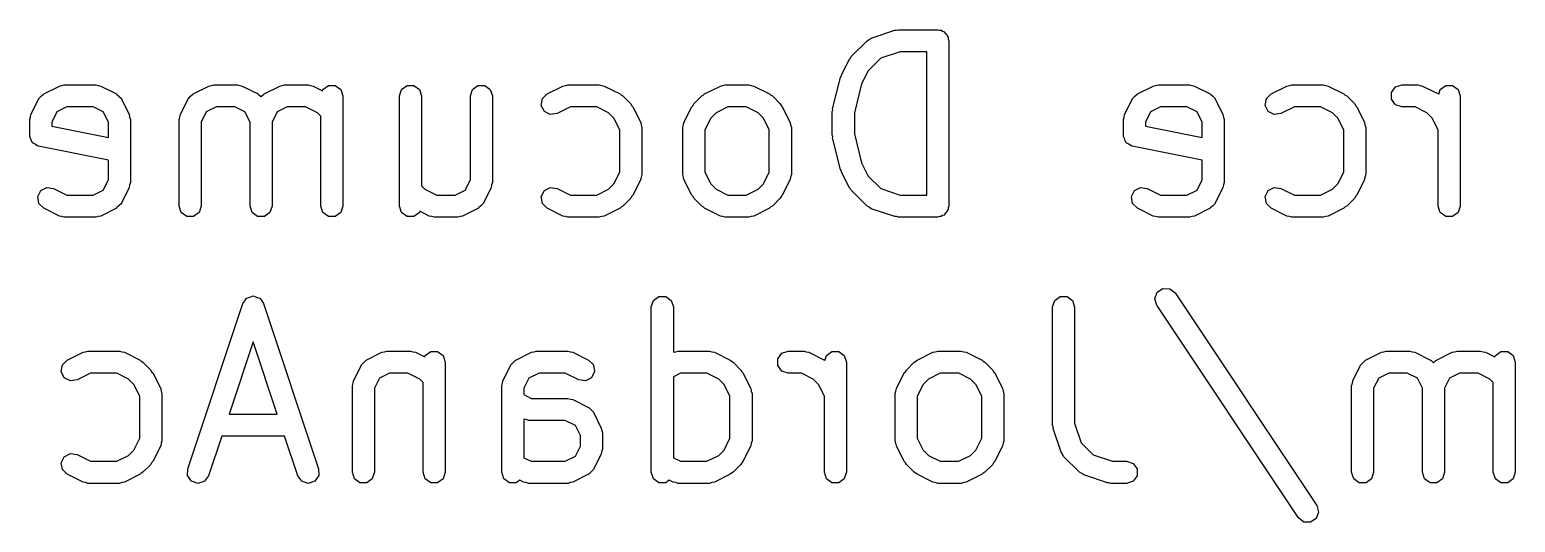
# Model space of a CAD drawing. Extents: x 65 to 231, y -134 to -59.
# Drawn here: x 206.94 to 220.43, y -111.56 to -107.09 of the extents above; entities that cross this region are included whole.
import ezdxf

# ---------------------------------------------------------------- set-up
doc = ezdxf.new("R2010")
doc.units = 0
doc.layers.add('BLACK', color=7, linetype='CONTINUOUS')

msp = doc.modelspace()

# ---------------------------------------------------------------- linework, layer by layer
at = {"layer": 'BLACK', "linetype": 'CONTINUOUS'}
for p, q in [((214.398, -107.335), (214.541, -107.192)), ((214.541, -107.192), (214.561, -107.181)), ((214.561, -107.181), (214.58, -107.168)), ((214.58, -107.168), (214.794, -107.096)), ((214.794, -107.096), (214.81, -107.096)), ((214.81, -107.096), (214.826, -107.091)), ((214.826, -107.091), (215.183, -107.091)), ((215.183, -107.091), (215.198, -107.096)), ((215.198, -107.096), (215.214, -107.096)), ((215.214, -107.096), (215.227, -107.105)), ((215.227, -107.105), (215.242, -107.11)), ((215.242, -107.11), (215.251, -107.123)), ((215.251, -107.123), (215.264, -107.132)), ((215.264, -107.132), (215.269, -107.147)), ((215.269, -107.147), (215.278, -107.16)), ((215.278, -107.16), (215.278, -107.176)), ((215.278, -107.176), (215.283, -107.191)), ((215.283, -107.191), (215.283, -108.691)), ((214.391, -107.349), (214.398, -107.335)), ((214.842, -107.291), (214.665, -107.35)), ((215.083, -107.291), (214.842, -107.291)), ((215.083, -108.591), (215.083, -107.291)), ((214.308, -107.503), (214.379, -107.361)), ((214.379, -107.361), (214.391, -107.349)), ((214.551, -107.465), (214.491, -107.583)), ((214.665, -107.35), (214.551, -107.465)), ((207.067, -107.673), (207.21, -107.602)), ((207.21, -107.602), (207.232, -107.598)), ((207.232, -107.598), (207.254, -107.591)), ((207.254, -107.591), (207.54, -107.591)), ((207.54, -107.591), (207.562, -107.598)), ((207.562, -107.598), (207.585, -107.602)), ((207.585, -107.602), (207.728, -107.673)), ((208.424, -107.673), (208.567, -107.602)), ((208.567, -107.602), (208.59, -107.598)), ((208.59, -107.598), (208.611, -107.591)), ((208.611, -107.591), (208.826, -107.591)), ((208.826, -107.591), (208.848, -107.598)), ((208.848, -107.598), (208.87, -107.602)), ((208.87, -107.602), (209.013, -107.673)), ((209.067, -107.673), (209.21, -107.602)), ((209.21, -107.602), (209.232, -107.598)), ((209.232, -107.598), (209.254, -107.591)), ((209.254, -107.591), (209.469, -107.591)), ((209.469, -107.591), (209.49, -107.598)), ((209.49, -107.598), (209.513, -107.602)), ((209.513, -107.602), (209.598, -107.644)), ((209.602, -107.632), (209.652, -107.596)), ((209.652, -107.596), (209.714, -107.596)), ((209.714, -107.596), (209.764, -107.632)), ((210.316, -107.632), (210.366, -107.596)), ((210.366, -107.596), (210.428, -107.596)), ((210.428, -107.596), (210.478, -107.632)), ((210.959, -107.632), (211.009, -107.596)), ((211.009, -107.596), (211.071, -107.596)), ((211.071, -107.596), (211.121, -107.632)), ((211.638, -107.673), (211.781, -107.602)), ((211.781, -107.602), (211.804, -107.598)), ((211.804, -107.598), (211.826, -107.591)), ((211.826, -107.591), (212.111, -107.591)), ((212.111, -107.591), (212.133, -107.598)), ((212.133, -107.598), (212.156, -107.602)), ((212.156, -107.602), (212.299, -107.673)), ((213.067, -107.673), (213.21, -107.602)), ((213.21, -107.602), (213.232, -107.598)), ((213.232, -107.598), (213.254, -107.591)), ((213.254, -107.591), (213.469, -107.591)), ((213.469, -107.591), (213.49, -107.598)), ((213.49, -107.598), (213.513, -107.602)), ((213.513, -107.602), (213.656, -107.673)), ((214.229, -107.81), (214.3, -107.524)), ((214.3, -107.524), (214.306, -107.515)), ((214.306, -107.515), (214.308, -107.503)), ((214.491, -107.583), (214.426, -107.846)), ((216.995, -107.673), (217.138, -107.602)), ((217.138, -107.602), (217.161, -107.598)), ((217.161, -107.598), (217.183, -107.591)), ((217.183, -107.591), (217.469, -107.591)), ((217.469, -107.591), (217.49, -107.598)), ((217.49, -107.598), (217.513, -107.602)), ((217.513, -107.602), (217.656, -107.673)), ((218.21, -107.673), (218.352, -107.602)), ((218.352, -107.602), (218.375, -107.598)), ((218.375, -107.598), (218.397, -107.591)), ((218.397, -107.591), (218.683, -107.591)), ((218.683, -107.591), (218.705, -107.598)), ((218.705, -107.598), (218.728, -107.602)), ((218.728, -107.602), (218.87, -107.673)), ((219.302, -107.66), (219.338, -107.61)), ((219.338, -107.61), (219.397, -107.591)), ((219.397, -107.591), (219.54, -107.591)), ((219.54, -107.591), (219.562, -107.598)), ((219.562, -107.598), (219.585, -107.602)), ((219.585, -107.602), (219.728, -107.673)), ((219.745, -107.632), (219.795, -107.596)), ((219.795, -107.596), (219.857, -107.596)), ((219.857, -107.596), (219.907, -107.632)), ((206.951, -107.861), (207.022, -107.718)), ((207.022, -107.718), (207.023, -107.717)), ((207.023, -107.716), (207.044, -107.695)), ((207.023, -107.717), (207.023, -107.716)), ((207.044, -107.695), (207.065, -107.674)), ((207.065, -107.674), (207.066, -107.674)), ((207.066, -107.674), (207.067, -107.673)), ((207.728, -107.673), (207.728, -107.674)), ((207.728, -107.674), (207.729, -107.674)), ((207.729, -107.674), (207.75, -107.695)), ((207.75, -107.695), (207.772, -107.716)), ((207.772, -107.716), (207.772, -107.717)), ((207.772, -107.717), (207.772, -107.718)), ((207.772, -107.718), (207.844, -107.861)), ((208.308, -107.861), (208.379, -107.718)), ((208.379, -107.718), (208.38, -107.717)), ((208.38, -107.716), (208.401, -107.695)), ((208.38, -107.717), (208.38, -107.716)), ((208.401, -107.695), (208.422, -107.674)), ((208.422, -107.674), (208.423, -107.674)), ((208.423, -107.674), (208.424, -107.673)), ((209.013, -107.673), (209.014, -107.674)), ((209.014, -107.674), (209.015, -107.674)), ((209.015, -107.674), (209.036, -107.695)), ((209.036, -107.695), (209.04, -107.699)), ((209.04, -107.699), (209.044, -107.695)), ((209.044, -107.695), (209.065, -107.674)), ((209.065, -107.674), (209.066, -107.674)), ((209.066, -107.674), (209.067, -107.673)), ((209.598, -107.644), (209.602, -107.632)), ((209.764, -107.632), (209.783, -107.691)), ((209.783, -107.691), (209.783, -108.691)), ((210.297, -107.691), (210.316, -107.632)), ((210.297, -108.691), (210.297, -107.691)), ((210.478, -107.632), (210.497, -107.691)), ((210.497, -107.691), (210.497, -108.507)), ((210.94, -107.691), (210.959, -107.632)), ((210.94, -108.453), (210.94, -107.691)), ((211.121, -107.632), (211.14, -107.691)), ((211.14, -107.691), (211.14, -108.477)), ((211.584, -107.777), (211.594, -107.716)), ((211.594, -107.716), (211.638, -107.673)), ((212.299, -107.673), (212.311, -107.684)), ((212.311, -107.684), (212.325, -107.692)), ((212.325, -107.692), (212.396, -107.763)), ((212.969, -107.763), (213.041, -107.692)), ((213.041, -107.692), (213.055, -107.684)), ((213.055, -107.684), (213.067, -107.673)), ((213.656, -107.673), (213.668, -107.684)), ((213.668, -107.684), (213.682, -107.692)), ((213.682, -107.692), (213.754, -107.763)), ((216.879, -107.861), (216.951, -107.718)), ((216.951, -107.716), (216.973, -107.695)), ((216.951, -107.717), (216.951, -107.716)), ((216.951, -107.718), (216.951, -107.717)), ((216.973, -107.695), (216.994, -107.674)), ((216.994, -107.674), (216.995, -107.674)), ((216.995, -107.674), (216.995, -107.673)), ((217.656, -107.673), (217.657, -107.674)), ((217.657, -107.674), (217.658, -107.674)), ((217.658, -107.674), (217.679, -107.695)), ((217.679, -107.695), (217.7, -107.716)), ((217.7, -107.716), (217.7, -107.717)), ((217.7, -107.717), (217.701, -107.718)), ((217.701, -107.718), (217.772, -107.861)), ((218.155, -107.777), (218.166, -107.716)), ((218.166, -107.716), (218.21, -107.673)), ((218.87, -107.673), (218.882, -107.684)), ((218.882, -107.684), (218.896, -107.692)), ((218.896, -107.692), (218.968, -107.763)), ((219.302, -107.722), (219.302, -107.66)), ((219.338, -107.772), (219.302, -107.722)), ((219.728, -107.673), (219.731, -107.676)), ((219.731, -107.676), (219.745, -107.632)), ((219.907, -107.632), (219.926, -107.691)), ((219.926, -107.691), (219.926, -108.691)), ((206.94, -107.905), (206.947, -107.883)), ((206.947, -107.883), (206.951, -107.861)), ((207.186, -107.837), (207.14, -107.929)), ((207.278, -107.791), (207.186, -107.837)), ((207.516, -107.791), (207.278, -107.791)), ((207.608, -107.837), (207.516, -107.791)), ((207.654, -107.929), (207.608, -107.837)), ((207.844, -107.861), (207.847, -107.883)), ((207.847, -107.883), (207.854, -107.905)), ((208.297, -107.905), (208.304, -107.883)), ((208.304, -107.883), (208.308, -107.861)), ((208.543, -107.837), (208.497, -107.929)), ((208.635, -107.791), (208.543, -107.837)), ((208.802, -107.791), (208.635, -107.791)), ((208.894, -107.837), (208.802, -107.791)), ((208.94, -107.929), (208.894, -107.837)), ((209.186, -107.837), (209.14, -107.929)), ((209.278, -107.791), (209.186, -107.837)), ((209.445, -107.791), (209.278, -107.791)), ((209.552, -107.845), (209.445, -107.791)), ((209.583, -107.875), (209.552, -107.845)), ((209.583, -108.691), (209.583, -107.875)), ((211.612, -107.833), (211.584, -107.777)), ((211.666, -107.861), (211.612, -107.833)), ((211.728, -107.852), (211.666, -107.861)), ((211.849, -107.791), (211.728, -107.852)), ((212.088, -107.791), (211.849, -107.791)), ((212.195, -107.845), (212.088, -107.791)), ((212.244, -107.893), (212.195, -107.845)), ((212.396, -107.763), (212.404, -107.778)), ((212.404, -107.778), (212.415, -107.789)), ((212.415, -107.789), (212.487, -107.932)), ((212.879, -107.932), (212.951, -107.789)), ((212.951, -107.789), (212.962, -107.778)), ((212.962, -107.778), (212.969, -107.763)), ((213.171, -107.845), (213.122, -107.893)), ((213.278, -107.791), (213.171, -107.845)), ((213.445, -107.791), (213.278, -107.791)), ((213.552, -107.845), (213.445, -107.791)), ((213.601, -107.893), (213.552, -107.845)), ((213.754, -107.763), (213.761, -107.778)), ((213.761, -107.778), (213.772, -107.789)), ((213.772, -107.789), (213.844, -107.932)), ((214.226, -107.834), (214.23, -107.822)), ((214.226, -108.048), (214.226, -107.834)), ((214.23, -107.822), (214.229, -107.81)), ((214.426, -107.846), (214.426, -108.036)), ((216.869, -107.905), (216.876, -107.883)), ((216.876, -107.883), (216.879, -107.861)), ((217.115, -107.837), (217.069, -107.929)), ((217.206, -107.791), (217.115, -107.837)), ((217.445, -107.791), (217.206, -107.791)), ((217.537, -107.837), (217.445, -107.791)), ((217.583, -107.929), (217.537, -107.837)), ((217.772, -107.861), (217.776, -107.883)), ((217.776, -107.883), (217.783, -107.905)), ((218.183, -107.833), (218.155, -107.777)), ((218.238, -107.861), (218.183, -107.833)), ((218.299, -107.852), (218.238, -107.861)), ((218.421, -107.791), (218.299, -107.852)), ((218.659, -107.791), (218.421, -107.791)), ((218.766, -107.845), (218.659, -107.791)), ((218.815, -107.893), (218.766, -107.845)), ((218.968, -107.763), (218.975, -107.778)), ((218.975, -107.778), (218.987, -107.789)), ((218.987, -107.789), (219.058, -107.932)), ((219.397, -107.791), (219.338, -107.772)), ((219.516, -107.791), (219.397, -107.791)), ((219.624, -107.845), (219.516, -107.791)), ((219.672, -107.893), (219.624, -107.845)), ((206.94, -108.048), (206.94, -107.905)), ((207.14, -107.929), (207.14, -107.966)), ((207.14, -107.966), (207.654, -108.069)), ((207.654, -108.069), (207.654, -107.929)), ((207.854, -107.905), (207.854, -108.477)), ((208.297, -108.691), (208.297, -107.905)), ((208.497, -107.929), (208.497, -108.691)), ((208.94, -108.691), (208.94, -107.929)), ((209.14, -107.929), (209.14, -108.691)), ((212.297, -108), (212.244, -107.893)), ((212.297, -108.382), (212.297, -108)), ((212.487, -107.932), (212.49, -107.955)), ((212.49, -107.955), (212.497, -107.977)), ((212.497, -107.977), (212.497, -108.405)), ((212.869, -107.977), (212.876, -107.955)), ((212.869, -108.405), (212.869, -107.977)), ((212.876, -107.955), (212.879, -107.932)), ((213.122, -107.893), (213.069, -108)), ((213.069, -108), (213.069, -108.382)), ((213.654, -108), (213.601, -107.893)), ((213.654, -108.382), (213.654, -108)), ((213.844, -107.932), (213.847, -107.955)), ((213.847, -107.955), (213.854, -107.977)), ((213.854, -107.977), (213.854, -108.405)), ((216.869, -108.048), (216.869, -107.905)), ((217.069, -107.929), (217.069, -107.966)), ((217.069, -107.966), (217.583, -108.069)), ((217.583, -108.069), (217.583, -107.929)), ((217.783, -107.905), (217.783, -108.477)), ((218.869, -108), (218.815, -107.893)), ((218.869, -108.382), (218.869, -108)), ((219.058, -107.932), (219.061, -107.955)), ((219.061, -107.955), (219.069, -107.977)), ((219.069, -107.977), (219.069, -108.405)), ((219.726, -108), (219.672, -107.893)), ((219.726, -108.691), (219.726, -108)), ((206.942, -108.054), (206.94, -108.048)), ((206.941, -108.06), (206.942, -108.054)), ((206.951, -108.083), (206.941, -108.06)), ((206.959, -108.107), (206.951, -108.083)), ((206.964, -108.111), (206.959, -108.107)), ((206.966, -108.116), (206.964, -108.111)), ((206.989, -108.128), (206.966, -108.116)), ((207.009, -108.143), (206.989, -108.128)), ((207.015, -108.143), (207.009, -108.143)), ((207.02, -108.146), (207.015, -108.143)), ((207.654, -108.273), (207.02, -108.146)), ((214.23, -108.06), (214.226, -108.048)), ((214.229, -108.072), (214.23, -108.06)), ((214.3, -108.358), (214.229, -108.072)), ((214.426, -108.036), (214.491, -108.299)), ((216.87, -108.054), (216.869, -108.048)), ((216.869, -108.06), (216.87, -108.054)), ((216.88, -108.083), (216.869, -108.06)), ((216.888, -108.107), (216.88, -108.083)), ((216.893, -108.111), (216.888, -108.107)), ((216.895, -108.116), (216.893, -108.111)), ((216.917, -108.128), (216.895, -108.116)), ((216.938, -108.143), (216.917, -108.128)), ((216.944, -108.143), (216.938, -108.143)), ((216.949, -108.146), (216.944, -108.143)), ((217.583, -108.273), (216.949, -108.146)), ((207.654, -108.453), (207.654, -108.273)), ((217.583, -108.453), (217.583, -108.273)), ((212.244, -108.489), (212.297, -108.382)), ((212.49, -108.427), (212.487, -108.45)), ((212.497, -108.405), (212.49, -108.427)), ((212.876, -108.427), (212.869, -108.405)), ((212.879, -108.45), (212.876, -108.427)), ((213.069, -108.382), (213.122, -108.489)), ((213.601, -108.489), (213.654, -108.382)), ((213.847, -108.427), (213.844, -108.45)), ((213.854, -108.405), (213.847, -108.427)), ((214.306, -108.368), (214.3, -108.358)), ((214.308, -108.379), (214.306, -108.368)), ((214.379, -108.522), (214.308, -108.379)), ((214.491, -108.299), (214.551, -108.418)), ((214.551, -108.418), (214.665, -108.532)), ((218.815, -108.489), (218.869, -108.382)), ((219.061, -108.427), (219.058, -108.45)), ((219.069, -108.405), (219.061, -108.427)), ((207.013, -108.605), (207.04, -108.549)), ((207.04, -108.549), (207.095, -108.521)), ((207.095, -108.521), (207.156, -108.53)), ((207.156, -108.53), (207.278, -108.591)), ((207.516, -108.591), (207.608, -108.545)), ((207.608, -108.545), (207.654, -108.453)), ((207.844, -108.522), (207.772, -108.664)), ((207.847, -108.499), (207.844, -108.522)), ((207.854, -108.477), (207.847, -108.499)), ((210.497, -108.507), (210.528, -108.537)), ((210.528, -108.537), (210.635, -108.591)), ((210.802, -108.591), (210.894, -108.545)), ((210.894, -108.545), (210.94, -108.453)), ((211.129, -108.522), (211.058, -108.664)), ((211.133, -108.499), (211.129, -108.522)), ((211.14, -108.477), (211.133, -108.499)), ((211.584, -108.605), (211.612, -108.549)), ((211.612, -108.549), (211.666, -108.521)), ((211.666, -108.521), (211.728, -108.53)), ((211.728, -108.53), (211.849, -108.591)), ((212.088, -108.591), (212.195, -108.537)), ((212.195, -108.537), (212.244, -108.489)), ((212.487, -108.45), (212.415, -108.593)), ((212.951, -108.593), (212.879, -108.45)), ((213.122, -108.489), (213.171, -108.537)), ((213.171, -108.537), (213.278, -108.591)), ((213.445, -108.591), (213.552, -108.537)), ((213.552, -108.537), (213.601, -108.489)), ((213.844, -108.45), (213.772, -108.593)), ((214.391, -108.533), (214.379, -108.522)), ((214.398, -108.547), (214.391, -108.533)), ((214.541, -108.69), (214.398, -108.547)), ((214.665, -108.532), (214.842, -108.591)), ((216.941, -108.605), (216.969, -108.549)), ((216.969, -108.549), (217.024, -108.521)), ((217.024, -108.521), (217.085, -108.53)), ((217.085, -108.53), (217.206, -108.591)), ((217.445, -108.591), (217.537, -108.545)), ((217.537, -108.545), (217.583, -108.453)), ((217.772, -108.522), (217.701, -108.664)), ((217.776, -108.499), (217.772, -108.522)), ((217.783, -108.477), (217.776, -108.499)), ((218.155, -108.605), (218.183, -108.549)), ((218.183, -108.549), (218.238, -108.521)), ((218.238, -108.521), (218.299, -108.53)), ((218.299, -108.53), (218.421, -108.591)), ((218.659, -108.591), (218.766, -108.537)), ((218.766, -108.537), (218.815, -108.489)), ((219.058, -108.45), (218.987, -108.593)), ((207.023, -108.666), (207.013, -108.605)), ((207.067, -108.709), (207.023, -108.666)), ((207.278, -108.591), (207.516, -108.591)), ((207.75, -108.687), (207.729, -108.708)), ((207.772, -108.666), (207.75, -108.687)), ((207.772, -108.664), (207.772, -108.665)), ((207.772, -108.665), (207.772, -108.666)), ((208.316, -108.75), (208.297, -108.691)), ((208.497, -108.691), (208.478, -108.75)), ((208.959, -108.75), (208.94, -108.691)), ((209.14, -108.691), (209.121, -108.75)), ((209.602, -108.75), (209.583, -108.691)), ((209.783, -108.691), (209.764, -108.75)), ((210.316, -108.75), (210.297, -108.691)), ((210.635, -108.591), (210.802, -108.591)), ((211.036, -108.687), (211.015, -108.708)), ((211.057, -108.666), (211.036, -108.687)), ((211.058, -108.664), (211.057, -108.665)), ((211.057, -108.665), (211.057, -108.666)), ((211.594, -108.666), (211.584, -108.605)), ((211.638, -108.709), (211.594, -108.666)), ((211.849, -108.591), (212.088, -108.591)), ((212.325, -108.69), (212.311, -108.698)), ((212.396, -108.619), (212.325, -108.69)), ((212.404, -108.604), (212.396, -108.619)), ((212.415, -108.593), (212.404, -108.604)), ((212.962, -108.604), (212.951, -108.593)), ((212.969, -108.619), (212.962, -108.604)), ((213.041, -108.69), (212.969, -108.619)), ((213.055, -108.698), (213.041, -108.69)), ((213.278, -108.591), (213.445, -108.591)), ((213.682, -108.69), (213.668, -108.698)), ((213.754, -108.619), (213.682, -108.69)), ((213.761, -108.604), (213.754, -108.619)), ((213.772, -108.593), (213.761, -108.604)), ((214.561, -108.701), (214.541, -108.69)), ((214.842, -108.591), (215.083, -108.591)), ((215.283, -108.691), (215.278, -108.706)), ((216.951, -108.666), (216.941, -108.605)), ((216.995, -108.709), (216.951, -108.666)), ((217.206, -108.591), (217.445, -108.591)), ((217.679, -108.687), (217.658, -108.708)), ((217.7, -108.666), (217.679, -108.687)), ((217.701, -108.664), (217.7, -108.665)), ((217.7, -108.665), (217.7, -108.666)), ((218.166, -108.666), (218.155, -108.605)), ((218.21, -108.709), (218.166, -108.666)), ((218.421, -108.591), (218.659, -108.591)), ((218.896, -108.69), (218.882, -108.698)), ((218.968, -108.619), (218.896, -108.69)), ((218.975, -108.604), (218.968, -108.619)), ((218.987, -108.593), (218.975, -108.604)), ((219.745, -108.75), (219.726, -108.691)), ((219.926, -108.691), (219.907, -108.75)), ((207.21, -108.781), (207.067, -108.709)), ((207.232, -108.784), (207.21, -108.781)), ((207.254, -108.791), (207.232, -108.784)), ((207.54, -108.791), (207.254, -108.791)), ((207.562, -108.784), (207.54, -108.791)), ((207.585, -108.781), (207.562, -108.784)), ((207.728, -108.709), (207.585, -108.781)), ((207.729, -108.708), (207.728, -108.709)), ((207.728, -108.709), (207.728, -108.709)), ((208.366, -108.786), (208.316, -108.75)), ((208.428, -108.786), (208.366, -108.786)), ((208.478, -108.75), (208.428, -108.786)), ((209.009, -108.786), (208.959, -108.75)), ((209.071, -108.786), (209.009, -108.786)), ((209.121, -108.75), (209.071, -108.786)), ((209.652, -108.786), (209.602, -108.75)), ((209.714, -108.786), (209.652, -108.786)), ((209.764, -108.75), (209.714, -108.786)), ((210.366, -108.786), (210.316, -108.75)), ((210.428, -108.786), (210.366, -108.786)), ((210.478, -108.75), (210.428, -108.786)), ((210.482, -108.738), (210.478, -108.75)), ((210.567, -108.781), (210.482, -108.738)), ((210.59, -108.784), (210.567, -108.781)), ((210.611, -108.791), (210.59, -108.784)), ((210.826, -108.791), (210.611, -108.791)), ((210.848, -108.784), (210.826, -108.791)), ((210.87, -108.781), (210.848, -108.784)), ((211.013, -108.709), (210.87, -108.781)), ((211.014, -108.709), (211.013, -108.709)), ((211.015, -108.708), (211.014, -108.709)), ((211.781, -108.781), (211.638, -108.709)), ((211.804, -108.784), (211.781, -108.781)), ((211.826, -108.791), (211.804, -108.784)), ((212.111, -108.791), (211.826, -108.791)), ((212.133, -108.784), (212.111, -108.791)), ((212.156, -108.781), (212.133, -108.784)), ((212.299, -108.709), (212.156, -108.781)), ((212.311, -108.698), (212.299, -108.709)), ((213.067, -108.709), (213.055, -108.698)), ((213.21, -108.781), (213.067, -108.709)), ((213.232, -108.784), (213.21, -108.781)), ((213.254, -108.791), (213.232, -108.784)), ((213.469, -108.791), (213.254, -108.791)), ((213.49, -108.784), (213.469, -108.791)), ((213.513, -108.781), (213.49, -108.784)), ((213.656, -108.709), (213.513, -108.781)), ((213.668, -108.698), (213.656, -108.709)), ((214.58, -108.715), (214.561, -108.701)), ((214.794, -108.786), (214.58, -108.715)), ((214.81, -108.786), (214.794, -108.786)), ((214.826, -108.791), (214.81, -108.786)), ((215.183, -108.791), (214.826, -108.791)), ((215.198, -108.786), (215.183, -108.791)), ((215.214, -108.786), (215.198, -108.786)), ((215.227, -108.777), (215.214, -108.786)), ((215.242, -108.772), (215.227, -108.777)), ((215.251, -108.759), (215.242, -108.772)), ((215.264, -108.75), (215.251, -108.759)), ((215.269, -108.735), (215.264, -108.75)), ((215.278, -108.722), (215.269, -108.735)), ((215.278, -108.706), (215.278, -108.722)), ((217.138, -108.781), (216.995, -108.709)), ((217.161, -108.784), (217.138, -108.781)), ((217.183, -108.791), (217.161, -108.784)), ((217.469, -108.791), (217.183, -108.791)), ((217.49, -108.784), (217.469, -108.791)), ((217.513, -108.781), (217.49, -108.784)), ((217.656, -108.709), (217.513, -108.781)), ((217.657, -108.709), (217.656, -108.709)), ((217.658, -108.708), (217.657, -108.709)), ((218.352, -108.781), (218.21, -108.709)), ((218.375, -108.784), (218.352, -108.781)), ((218.397, -108.791), (218.375, -108.784)), ((218.683, -108.791), (218.397, -108.791)), ((218.705, -108.784), (218.683, -108.791)), ((218.728, -108.781), (218.705, -108.784)), ((218.87, -108.709), (218.728, -108.781)), ((218.882, -108.698), (218.87, -108.709)), ((219.795, -108.786), (219.745, -108.75)), ((219.857, -108.786), (219.795, -108.786)), ((219.907, -108.75), (219.857, -108.786)), ((208.939, -109.516), (208.968, -109.506)), ((208.968, -109.506), (208.969, -109.506)), ((208.969, -109.506), (208.969, -109.506)), ((208.969, -109.506), (208.998, -109.516)), ((217.154, -109.531), (217.176, -109.473)), ((217.176, -109.473), (217.227, -109.438)), ((217.227, -109.438), (217.289, -109.441)), ((217.289, -109.441), (217.337, -109.479)), ((217.337, -109.479), (218.623, -111.408)), ((208.374, -111.074), (208.874, -109.574)), ((208.874, -109.574), (208.892, -109.55)), ((208.892, -109.55), (208.909, -109.526)), ((208.909, -109.526), (208.91, -109.525)), ((208.91, -109.525), (208.939, -109.516)), ((208.91, -109.525), (208.91, -109.525)), ((208.998, -109.516), (209.027, -109.525)), ((209.027, -109.525), (209.027, -109.525)), ((209.027, -109.525), (209.028, -109.526)), ((209.028, -109.526), (209.046, -109.55)), ((209.046, -109.55), (209.063, -109.574)), ((209.063, -109.574), (209.563, -111.074)), ((212.583, -109.606), (212.602, -109.547)), ((212.583, -111.106), (212.583, -109.606)), ((212.602, -109.547), (212.652, -109.511)), ((212.652, -109.511), (212.714, -109.511)), ((212.714, -109.511), (212.764, -109.547)), ((212.764, -109.547), (212.783, -109.606)), ((212.783, -109.606), (212.783, -110.016)), ((216.226, -109.606), (216.245, -109.547)), ((216.226, -110.677), (216.226, -109.606)), ((216.245, -109.547), (216.295, -109.511)), ((216.295, -109.511), (216.357, -109.511)), ((216.357, -109.511), (216.407, -109.547)), ((216.407, -109.547), (216.426, -109.606)), ((216.426, -109.606), (216.426, -110.661)), ((217.171, -109.59), (217.154, -109.531)), ((218.457, -111.519), (217.171, -109.59)), ((207.281, -110.088), (207.424, -110.017)), ((207.424, -110.017), (207.447, -110.013)), ((207.447, -110.013), (207.469, -110.006)), ((207.469, -110.006), (207.754, -110.006)), ((207.754, -110.006), (207.776, -110.013)), ((207.776, -110.013), (207.799, -110.017)), ((207.799, -110.017), (207.942, -110.088)), ((208.969, -109.922), (208.75, -110.578)), ((209.187, -110.578), (208.969, -109.922)), ((209.995, -110.088), (210.138, -110.017)), ((210.138, -110.017), (210.161, -110.013)), ((210.161, -110.013), (210.183, -110.006)), ((210.183, -110.006), (210.397, -110.006)), ((210.397, -110.006), (210.419, -110.013)), ((210.419, -110.013), (210.442, -110.017)), ((210.442, -110.017), (210.527, -110.059)), ((210.531, -110.047), (210.581, -110.011)), ((210.581, -110.011), (210.642, -110.011)), ((210.642, -110.011), (210.692, -110.047)), ((211.352, -110.088), (211.495, -110.017)), ((211.495, -110.017), (211.518, -110.013)), ((211.518, -110.013), (211.54, -110.006)), ((211.54, -110.006), (211.826, -110.006)), ((211.826, -110.006), (211.848, -110.013)), ((211.848, -110.013), (211.87, -110.017)), ((211.87, -110.017), (212.013, -110.088)), ((212.783, -110.016), (212.804, -110.013)), ((212.804, -110.013), (212.826, -110.006)), ((212.826, -110.006), (213.111, -110.006)), ((213.111, -110.006), (213.133, -110.013)), ((213.133, -110.013), (213.156, -110.017)), ((213.156, -110.017), (213.299, -110.088)), ((213.731, -110.075), (213.767, -110.025)), ((213.767, -110.025), (213.826, -110.006)), ((213.826, -110.006), (213.969, -110.006)), ((213.969, -110.006), (213.99, -110.013)), ((213.99, -110.013), (214.013, -110.017)), ((214.013, -110.017), (214.156, -110.088)), ((214.173, -110.047), (214.223, -110.011)), ((214.223, -110.011), (214.285, -110.011)), ((214.285, -110.011), (214.335, -110.047)), ((214.995, -110.088), (215.138, -110.017)), ((215.138, -110.017), (215.161, -110.013)), ((215.161, -110.013), (215.183, -110.006)), ((215.183, -110.006), (215.397, -110.006)), ((215.397, -110.006), (215.419, -110.013)), ((215.419, -110.013), (215.442, -110.017)), ((215.442, -110.017), (215.585, -110.088)), ((219.067, -110.088), (219.21, -110.017)), ((219.21, -110.017), (219.232, -110.013)), ((219.232, -110.013), (219.254, -110.006)), ((219.254, -110.006), (219.469, -110.006)), ((219.469, -110.006), (219.49, -110.013)), ((219.49, -110.013), (219.513, -110.017)), ((219.513, -110.017), (219.656, -110.088)), ((219.71, -110.088), (219.852, -110.017)), ((219.852, -110.017), (219.875, -110.013)), ((219.875, -110.013), (219.897, -110.006)), ((219.897, -110.006), (220.111, -110.006)), ((220.111, -110.006), (220.133, -110.013)), ((220.133, -110.013), (220.156, -110.017)), ((220.156, -110.017), (220.241, -110.059)), ((220.245, -110.047), (220.295, -110.011)), ((220.295, -110.011), (220.357, -110.011)), ((220.357, -110.011), (220.407, -110.047)), ((207.227, -110.192), (207.237, -110.131)), ((207.237, -110.131), (207.281, -110.088)), ((207.942, -110.088), (207.953, -110.099)), ((207.953, -110.099), (207.968, -110.107)), ((207.968, -110.107), (208.039, -110.178)), ((208.039, -110.178), (208.047, -110.193)), ((209.879, -110.276), (209.951, -110.133)), ((209.951, -110.131), (209.973, -110.11)), ((209.951, -110.132), (209.951, -110.131)), ((209.951, -110.133), (209.951, -110.132)), ((209.973, -110.11), (209.994, -110.089)), ((209.994, -110.089), (209.995, -110.089)), ((209.995, -110.089), (209.995, -110.088)), ((210.527, -110.059), (210.531, -110.047)), ((210.692, -110.047), (210.711, -110.106)), ((210.711, -110.106), (210.711, -111.106)), ((211.236, -110.276), (211.308, -110.133)), ((211.308, -110.131), (211.33, -110.11)), ((211.308, -110.132), (211.308, -110.131)), ((211.308, -110.133), (211.308, -110.132)), ((211.33, -110.11), (211.351, -110.089)), ((211.351, -110.089), (211.352, -110.089)), ((211.352, -110.089), (211.352, -110.088)), ((212.013, -110.088), (212.057, -110.131)), ((212.057, -110.131), (212.067, -110.192)), ((213.299, -110.088), (213.311, -110.099)), ((213.311, -110.099), (213.325, -110.107)), ((213.325, -110.107), (213.396, -110.178)), ((213.396, -110.178), (213.404, -110.193)), ((213.731, -110.137), (213.731, -110.075)), ((213.767, -110.187), (213.731, -110.137)), ((214.156, -110.088), (214.159, -110.091)), ((214.159, -110.091), (214.173, -110.047)), ((214.335, -110.047), (214.354, -110.106)), ((214.354, -110.106), (214.354, -111.106)), ((214.891, -110.193), (214.898, -110.178)), ((214.898, -110.178), (214.969, -110.107)), ((214.969, -110.107), (214.984, -110.099)), ((214.984, -110.099), (214.995, -110.088)), ((215.585, -110.088), (215.596, -110.099)), ((215.596, -110.099), (215.611, -110.107)), ((215.611, -110.107), (215.682, -110.178)), ((215.682, -110.178), (215.689, -110.193)), ((218.951, -110.276), (219.022, -110.133)), ((219.022, -110.133), (219.023, -110.132)), ((219.023, -110.131), (219.044, -110.11)), ((219.023, -110.132), (219.023, -110.131)), ((219.044, -110.11), (219.065, -110.089)), ((219.065, -110.089), (219.066, -110.089)), ((219.066, -110.089), (219.067, -110.088)), ((219.656, -110.088), (219.657, -110.089)), ((219.657, -110.089), (219.658, -110.089)), ((219.658, -110.089), (219.679, -110.11)), ((219.679, -110.11), (219.683, -110.114)), ((219.683, -110.114), (219.687, -110.11)), ((219.687, -110.11), (219.708, -110.089)), ((219.708, -110.089), (219.709, -110.089)), ((219.709, -110.089), (219.71, -110.088)), ((220.241, -110.059), (220.245, -110.047)), ((220.407, -110.047), (220.426, -110.106)), ((220.426, -110.106), (220.426, -111.106)), ((207.254, -110.248), (207.227, -110.192)), ((207.309, -110.276), (207.254, -110.248)), ((207.37, -110.267), (207.309, -110.276)), ((207.492, -110.206), (207.37, -110.267)), ((207.731, -110.206), (207.492, -110.206)), ((207.838, -110.26), (207.731, -110.206)), ((207.886, -110.308), (207.838, -110.26)), ((207.94, -110.415), (207.886, -110.308)), ((208.047, -110.193), (208.058, -110.204)), ((208.058, -110.204), (208.129, -110.347)), ((209.869, -110.32), (209.876, -110.298)), ((209.876, -110.298), (209.879, -110.276)), ((210.115, -110.252), (210.069, -110.344)), ((210.206, -110.206), (210.115, -110.252)), ((210.374, -110.206), (210.206, -110.206)), ((210.481, -110.26), (210.374, -110.206)), ((210.511, -110.29), (210.481, -110.26)), ((210.511, -111.106), (210.511, -110.29)), ((211.226, -110.32), (211.233, -110.298)), ((211.233, -110.298), (211.236, -110.276)), ((211.472, -110.252), (211.426, -110.344)), ((211.564, -110.206), (211.472, -110.252)), ((211.802, -110.206), (211.564, -110.206)), ((211.924, -110.267), (211.802, -110.206)), ((211.985, -110.276), (211.924, -110.267)), ((212.04, -110.248), (211.985, -110.276)), ((212.067, -110.192), (212.04, -110.248)), ((212.849, -110.206), (212.783, -110.239)), ((212.783, -110.239), (212.783, -110.973)), ((213.088, -110.206), (212.849, -110.206)), ((213.195, -110.26), (213.088, -110.206)), ((213.244, -110.308), (213.195, -110.26)), ((213.297, -110.415), (213.244, -110.308)), ((213.404, -110.193), (213.415, -110.204)), ((213.415, -110.204), (213.487, -110.347)), ((213.826, -110.206), (213.767, -110.187)), ((213.945, -110.206), (213.826, -110.206)), ((214.052, -110.26), (213.945, -110.206)), ((214.101, -110.308), (214.052, -110.26)), ((214.154, -110.415), (214.101, -110.308)), ((214.808, -110.347), (214.879, -110.204)), ((214.879, -110.204), (214.891, -110.193)), ((215.051, -110.308), (214.997, -110.415)), ((215.099, -110.26), (215.051, -110.308)), ((215.206, -110.206), (215.099, -110.26)), ((215.374, -110.206), (215.206, -110.206)), ((215.481, -110.26), (215.374, -110.206)), ((215.529, -110.308), (215.481, -110.26)), ((215.583, -110.415), (215.529, -110.308)), ((215.689, -110.193), (215.701, -110.204)), ((215.701, -110.204), (215.772, -110.347)), ((218.94, -110.32), (218.947, -110.298)), ((218.947, -110.298), (218.951, -110.276)), ((219.186, -110.252), (219.14, -110.344)), ((219.278, -110.206), (219.186, -110.252)), ((219.445, -110.206), (219.278, -110.206)), ((219.537, -110.252), (219.445, -110.206)), ((219.583, -110.344), (219.537, -110.252)), ((219.829, -110.252), (219.783, -110.344)), ((219.921, -110.206), (219.829, -110.252)), ((220.088, -110.206), (219.921, -110.206)), ((220.195, -110.26), (220.088, -110.206)), ((220.226, -110.29), (220.195, -110.26)), ((220.226, -111.106), (220.226, -110.29)), ((207.94, -110.797), (207.94, -110.415)), ((208.129, -110.347), (208.133, -110.37)), ((208.133, -110.37), (208.14, -110.392)), ((208.14, -110.392), (208.14, -110.82)), ((209.869, -111.106), (209.869, -110.32)), ((210.069, -110.344), (210.069, -111.106)), ((211.226, -111.106), (211.226, -110.32)), ((211.426, -110.344), (211.426, -110.401)), ((211.426, -110.401), (211.492, -110.435)), ((211.492, -110.435), (211.826, -110.435)), ((211.826, -110.435), (211.848, -110.442)), ((211.848, -110.442), (211.87, -110.445)), ((211.87, -110.445), (212.013, -110.517)), ((213.297, -110.797), (213.297, -110.415)), ((213.487, -110.347), (213.49, -110.37)), ((213.49, -110.37), (213.497, -110.392)), ((213.497, -110.392), (213.497, -110.82)), ((214.154, -111.106), (214.154, -110.415)), ((214.797, -110.392), (214.804, -110.37)), ((214.797, -110.82), (214.797, -110.392)), ((214.804, -110.37), (214.808, -110.347)), ((214.997, -110.415), (214.997, -110.797)), ((215.583, -110.797), (215.583, -110.415)), ((215.772, -110.347), (215.776, -110.37)), ((215.776, -110.37), (215.783, -110.392)), ((215.783, -110.392), (215.783, -110.82)), ((218.94, -111.106), (218.94, -110.32)), ((219.14, -110.344), (219.14, -111.106)), ((219.583, -111.106), (219.583, -110.344)), ((219.783, -110.344), (219.783, -111.106)), ((208.75, -110.578), (209.187, -110.578)), ((212.013, -110.517), (212.014, -110.517)), ((212.014, -110.517), (212.015, -110.517)), ((212.015, -110.517), (212.036, -110.539)), ((212.036, -110.539), (212.057, -110.56)), ((212.057, -110.56), (212.057, -110.561)), ((212.057, -110.561), (212.058, -110.561)), ((212.058, -110.561), (212.129, -110.704)), ((211.447, -110.628), (211.426, -110.624)), ((211.426, -110.624), (211.426, -110.973)), ((211.469, -110.635), (211.447, -110.628)), ((211.802, -110.635), (211.469, -110.635)), ((211.894, -110.681), (211.802, -110.635)), ((211.94, -110.773), (211.894, -110.681)), ((212.129, -110.704), (212.133, -110.727)), ((216.231, -110.693), (216.226, -110.677)), ((216.231, -110.709), (216.231, -110.693)), ((216.302, -110.923), (216.231, -110.709)), ((216.426, -110.661), (216.485, -110.838)), ((207.886, -110.904), (207.94, -110.797)), ((208.133, -110.842), (208.129, -110.865)), ((208.14, -110.82), (208.133, -110.842)), ((208.684, -110.777), (208.563, -111.138)), ((209.254, -110.777), (208.684, -110.777)), ((209.374, -111.138), (209.254, -110.777)), ((211.94, -110.868), (211.94, -110.773)), ((212.133, -110.727), (212.14, -110.749)), ((212.14, -110.749), (212.14, -110.892)), ((213.244, -110.904), (213.297, -110.797)), ((213.49, -110.842), (213.487, -110.865)), ((213.497, -110.82), (213.49, -110.842)), ((214.804, -110.842), (214.797, -110.82)), ((214.808, -110.865), (214.804, -110.842)), ((214.997, -110.797), (215.051, -110.904)), ((215.529, -110.904), (215.583, -110.797)), ((215.776, -110.842), (215.772, -110.865)), ((215.783, -110.82), (215.776, -110.842)), ((216.485, -110.838), (216.594, -110.947)), ((207.227, -111.02), (207.254, -110.964)), ((207.254, -110.964), (207.309, -110.936)), ((207.309, -110.936), (207.37, -110.945)), ((207.37, -110.945), (207.492, -111.006)), ((207.731, -111.006), (207.838, -110.952)), ((207.838, -110.952), (207.886, -110.904)), ((208.129, -110.865), (208.058, -111.008)), ((211.426, -110.973), (211.492, -111.006)), ((211.802, -111.006), (211.894, -110.96)), ((211.894, -110.96), (211.94, -110.868)), ((212.129, -110.937), (212.058, -111.079)), ((212.133, -110.914), (212.129, -110.937)), ((212.14, -110.892), (212.133, -110.914)), ((212.783, -110.973), (212.849, -111.006)), ((213.088, -111.006), (213.195, -110.952)), ((213.195, -110.952), (213.244, -110.904)), ((213.487, -110.865), (213.415, -111.008)), ((214.879, -111.008), (214.808, -110.865)), ((215.051, -110.904), (215.099, -110.952)), ((215.099, -110.952), (215.206, -111.006)), ((215.374, -111.006), (215.481, -110.952)), ((215.481, -110.952), (215.529, -110.904)), ((215.772, -110.865), (215.701, -111.008)), ((216.316, -110.942), (216.302, -110.923)), ((216.326, -110.962), (216.316, -110.942)), ((216.469, -111.105), (216.326, -110.962)), ((216.594, -110.947), (216.771, -111.006)), ((207.237, -111.081), (207.227, -111.02)), ((207.281, -111.124), (207.237, -111.081)), ((207.424, -111.196), (207.281, -111.124)), ((207.492, -111.006), (207.731, -111.006)), ((207.942, -111.124), (207.799, -111.196)), ((207.953, -111.113), (207.942, -111.124)), ((207.968, -111.105), (207.953, -111.113)), ((208.039, -111.034), (207.968, -111.105)), ((208.047, -111.019), (208.039, -111.034)), ((208.058, -111.008), (208.047, -111.019)), ((208.373, -111.136), (208.374, -111.074)), ((209.563, -111.074), (209.564, -111.136)), ((209.888, -111.165), (209.869, -111.106)), ((210.069, -111.106), (210.049, -111.165)), ((210.531, -111.165), (210.511, -111.106)), ((210.711, -111.106), (210.692, -111.165)), ((211.245, -111.165), (211.226, -111.106)), ((211.492, -111.006), (211.802, -111.006)), ((212.013, -111.124), (211.87, -111.196)), ((212.014, -111.124), (212.013, -111.124)), ((212.015, -111.123), (212.014, -111.124)), ((212.036, -111.102), (212.015, -111.123)), ((212.057, -111.081), (212.036, -111.102)), ((212.058, -111.079), (212.057, -111.08)), ((212.057, -111.08), (212.057, -111.081)), ((212.602, -111.165), (212.583, -111.106)), ((212.849, -111.006), (213.088, -111.006)), ((213.299, -111.124), (213.156, -111.196)), ((213.311, -111.113), (213.299, -111.124)), ((213.325, -111.105), (213.311, -111.113)), ((213.396, -111.034), (213.325, -111.105)), ((213.404, -111.019), (213.396, -111.034)), ((213.415, -111.008), (213.404, -111.019)), ((214.173, -111.165), (214.154, -111.106)), ((214.354, -111.106), (214.335, -111.165)), ((214.891, -111.019), (214.879, -111.008)), ((214.898, -111.034), (214.891, -111.019)), ((214.969, -111.105), (214.898, -111.034)), ((214.984, -111.113), (214.969, -111.105)), ((214.995, -111.124), (214.984, -111.113)), ((215.138, -111.196), (214.995, -111.124)), ((215.206, -111.006), (215.374, -111.006)), ((215.585, -111.124), (215.442, -111.196)), ((215.596, -111.113), (215.585, -111.124)), ((215.611, -111.105), (215.596, -111.113)), ((215.682, -111.034), (215.611, -111.105)), ((215.689, -111.019), (215.682, -111.034)), ((215.701, -111.008), (215.689, -111.019)), ((216.49, -111.116), (216.469, -111.105)), ((216.508, -111.13), (216.49, -111.116)), ((216.771, -111.006), (216.897, -111.006)), ((216.897, -111.006), (216.956, -111.025)), ((216.956, -111.025), (216.992, -111.075)), ((216.992, -111.075), (216.992, -111.137)), ((218.959, -111.165), (218.94, -111.106)), ((219.14, -111.106), (219.121, -111.165)), ((219.602, -111.165), (219.583, -111.106)), ((219.783, -111.106), (219.764, -111.165)), ((220.245, -111.165), (220.226, -111.106)), ((220.426, -111.106), (220.407, -111.165)), ((207.447, -111.199), (207.424, -111.196)), ((207.469, -111.206), (207.447, -111.199)), ((207.754, -111.206), (207.469, -111.206)), ((207.776, -111.199), (207.754, -111.206)), ((207.799, -111.196), (207.776, -111.199)), ((208.409, -111.187), (208.373, -111.136)), ((208.468, -111.206), (208.409, -111.187)), ((208.527, -111.187), (208.468, -111.206)), ((208.563, -111.138), (208.527, -111.187)), ((209.41, -111.187), (209.374, -111.138)), ((209.469, -111.206), (209.41, -111.187)), ((209.528, -111.187), (209.469, -111.206)), ((209.564, -111.136), (209.528, -111.187)), ((209.938, -111.201), (209.888, -111.165)), ((209.999, -111.201), (209.938, -111.201)), ((210.049, -111.165), (209.999, -111.201)), ((210.581, -111.201), (210.531, -111.165)), ((210.642, -111.201), (210.581, -111.201)), ((210.692, -111.165), (210.642, -111.201)), ((211.295, -111.201), (211.245, -111.165)), ((211.357, -111.201), (211.295, -111.201)), ((211.389, -111.178), (211.357, -111.201)), ((211.424, -111.196), (211.389, -111.178)), ((211.447, -111.199), (211.424, -111.196)), ((211.469, -111.206), (211.447, -111.199)), ((211.826, -111.206), (211.469, -111.206)), ((211.848, -111.199), (211.826, -111.206)), ((211.87, -111.196), (211.848, -111.199)), ((212.652, -111.201), (212.602, -111.165)), ((212.714, -111.201), (212.652, -111.201)), ((212.746, -111.178), (212.714, -111.201)), ((212.781, -111.196), (212.746, -111.178)), ((212.804, -111.199), (212.781, -111.196)), ((212.826, -111.206), (212.804, -111.199)), ((213.111, -111.206), (212.826, -111.206)), ((213.133, -111.199), (213.111, -111.206)), ((213.156, -111.196), (213.133, -111.199)), ((214.223, -111.201), (214.173, -111.165)), ((214.285, -111.201), (214.223, -111.201)), ((214.335, -111.165), (214.285, -111.201)), ((215.161, -111.199), (215.138, -111.196)), ((215.183, -111.206), (215.161, -111.199)), ((215.397, -111.206), (215.183, -111.206)), ((215.419, -111.199), (215.397, -111.206)), ((215.442, -111.196), (215.419, -111.199)), ((216.723, -111.201), (216.508, -111.13)), ((216.739, -111.201), (216.723, -111.201)), ((216.754, -111.206), (216.739, -111.201)), ((216.897, -111.206), (216.754, -111.206)), ((216.956, -111.187), (216.897, -111.206)), ((216.992, -111.137), (216.956, -111.187)), ((219.009, -111.201), (218.959, -111.165)), ((219.071, -111.201), (219.009, -111.201)), ((219.121, -111.165), (219.071, -111.201)), ((219.652, -111.201), (219.602, -111.165)), ((219.714, -111.201), (219.652, -111.201)), ((219.764, -111.165), (219.714, -111.201)), ((220.295, -111.201), (220.245, -111.165)), ((220.357, -111.201), (220.295, -111.201)), ((220.407, -111.165), (220.357, -111.201)), ((218.505, -111.557), (218.457, -111.519)), ((218.618, -111.525), (218.567, -111.559)), ((218.64, -111.467), (218.618, -111.525)), ((218.623, -111.408), (218.64, -111.467)), ((218.567, -111.559), (218.505, -111.557))]:
    msp.add_line(p, q, dxfattribs=at)

doc.saveas('drawing.dxf')
